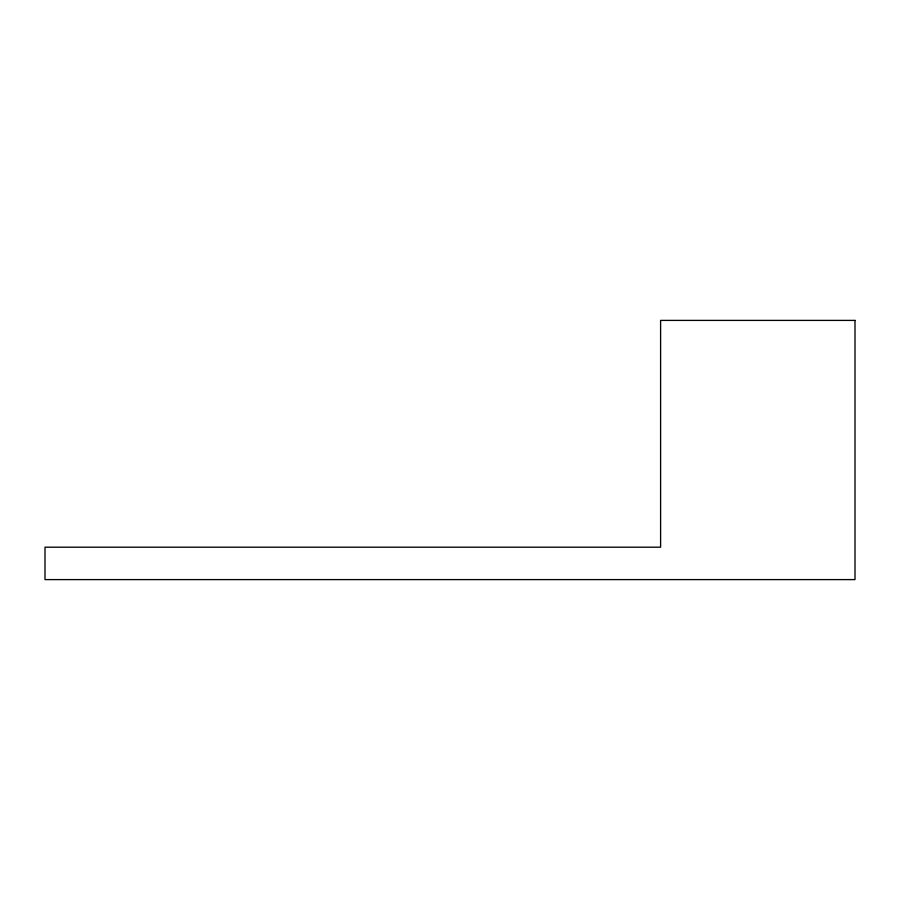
<?xml version="1.0" encoding="UTF-8"?>
<svg xmlns="http://www.w3.org/2000/svg" width="900" height="900" viewBox="0 0 900 900"><rect width="100%" height="100%" fill="white"/><g stroke="black" fill="none" stroke-linecap="round" stroke-linejoin="round"><path stroke-width="1.35" d="M855 320.4L660.6 320.4L660.6 547.2L45 547.2L45 579.6L855 579.6L855 320.4"/></g></svg>
